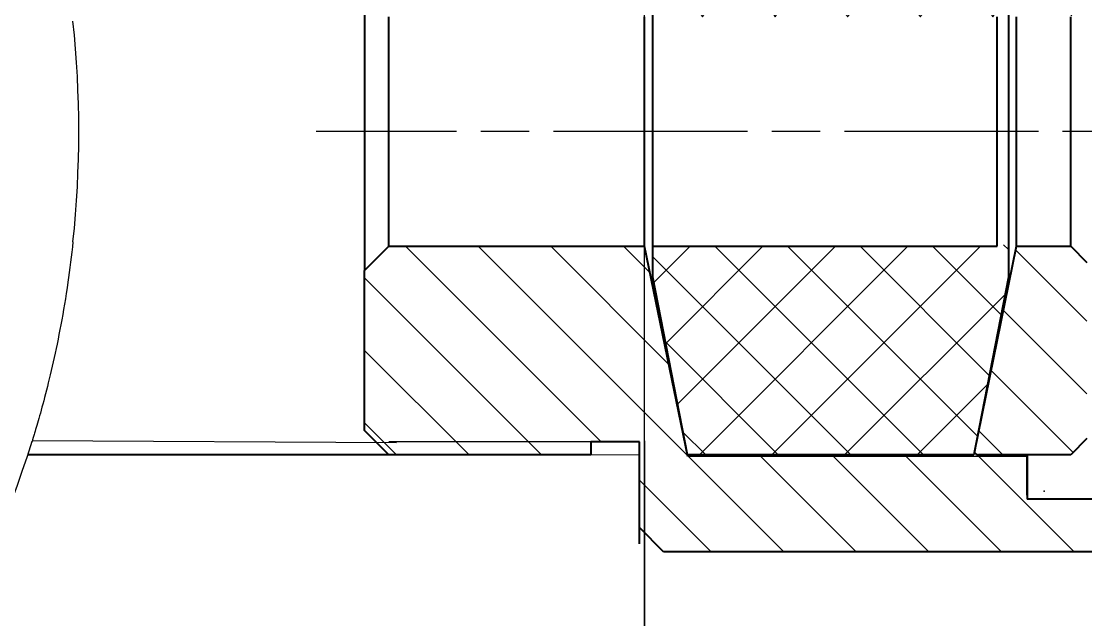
# Model space of a CAD drawing. Header units: millimetres. Extents: x 5231 to 7653, y 7068 to 7959.
# Drawn here: x 7396.8 to 7462.6, y 7594.8 to 7631.8 of the extents above; entities that cross this region are included whole.
import ezdxf

# ---------------------------------------------------------------- set-up
doc = ezdxf.new("R2010")
doc.units = ezdxf.units.MM
doc.linetypes.add('AM_ISO08W050', pattern=[18, 12, -1.5, 3, -1.5])
for name, color, linetype, lineweight in [('0.7', 7, 'Continuous', 40), ('AM_7', 4, 'AM_ISO08W050', 25), ('尺寸线', 3, 'Continuous', 15)]:
    doc.layers.add(name, color=color, linetype=linetype, lineweight=lineweight)
for name, color, linetype in [('030', 7, 'Continuous'), ('075', 3, 'Continuous'), ('076', 2, 'Continuous'), ('081', 3, 'Continuous'), ('082', 4, 'Continuous')]:
    doc.layers.add(name, color=color, linetype=linetype)

msp = doc.modelspace()

# ---------------------------------------------------------------- hatches: boundary and pattern name
at = {"layer": '076'}
h = msp.add_hatch(dxfattribs=at)
h.set_pattern_fill('ANSI37', color=256, angle=90, style=0)
h.set_pattern_definition([(135, (8909.4146, 5523.974), (-2.245064, -2.245064), []), (225, (8909.4146, 5523.974), (2.245064, -2.245064), [])])
h.paths.add_polyline_path([(7435.82, 7617.856), (7435.82, 7615.956), (7437.856, 7605.506), (7437.97, 7604.956), (7455.676, 7604.956), (7457.82, 7615.956), (7457.82, 7617.956), (7457.12, 7617.956), (7457.12, 7617.856)])
h.paths.add_polyline_path([(7457.12, 7632.056), (7457.12, 7631.956), (7457.82, 7631.956), (7457.82, 7634.314), (7455.676, 7644.956), (7437.97, 7644.956), (7437.871, 7644.478), (7435.82, 7633.861), (7435.82, 7632.056)])
h.paths.add_polyline_path([(7443.567, 7640.911, -1), (7443.568, 7641.224, -1)], flags=16)
at = {"layer": '081'}
h = msp.add_hatch(dxfattribs=at)
h.set_pattern_fill('ANSI31', color=256, angle=90, style=0)
h.set_pattern_definition([(135, (8244.6466, 6543.8816), (-2.245064, -2.245064), [])])
h.paths.add_polyline_path([(7462.676, 7616.856), (7461.676, 7617.856), (7458.329, 7617.856), (7455.717, 7605.106, 0.267949), (7455.976, 7604.956), (7461.676, 7604.956), (7462.676, 7605.956)])
h.paths.add_polyline_path([(7455.976, 7644.956, 0.267949), (7455.717, 7644.806), (7458.329, 7632.056), (7461.676, 7632.056), (7462.676, 7633.056), (7462.676, 7643.956), (7461.676, 7644.956)])

# ---------------------------------------------------------------- linework, layer by layer
msp.add_line((7435.311, 7550.916), (7435.311, 7698.997))
at = {"color": 7, "linetype": 'Continuous', "lineweight": 25}
for p, q in [((7419.961, 7605.706), (7397.427, 7605.811)), ((7435.311, 7605.811), (7435.311, 7579.134))]:
    msp.add_line(p, q, dxfattribs=at)
for start, end in [(353.97401, 6.02599), (315.1733, 342.86938)]:
    msp.add_arc((7335.311, 7624.956), 65, start, end, dxfattribs=at)
msp.add_open_spline([(7399.952, 7618.133), (7399.852, 7617.286), (7399.638, 7615.466), (7399.207, 7612.955), (7398.722, 7610.61), (7398.241, 7608.65), (7397.818, 7607.114), (7397.529, 7606.137), (7397.389, 7605.687), (7397.408, 7605.748), (7397.413, 7605.763)], degree=3, knots=[0, 0, 0, 0, 0.118603, 0.25478, 0.390969, 0.531988, 0.672985, 0.813283, 0.953556, 1, 1, 1, 1], dxfattribs=at)
at = {"color": 1}
for p in [(7461.239, 7604.956), (7460.031, 7602.702)]:
    msp.add_point(p, dxfattribs=at)
at = {"layer": '0.7'}
for p, q in [((7457.82, 7634.314), (7457.82, 7615.956)), ((7417.99, 7633.556), (7417.99, 7616.356)), ((7435.82, 7615.956), (7435.82, 7633.861)), ((7419.49, 7617.856), (7419.49, 7632.056)), ((7435.311, 7617.856), (7435.311, 7632.056)), ((7457.12, 7617.856), (7457.12, 7632.056)), ((7458.329, 7617.856), (7458.329, 7632.056)), ((7461.676, 7617.856), (7461.676, 7632.056)), ((7417.99, 7616.356), (7419.49, 7617.856)), ((7419.49, 7617.856), (7435.311, 7617.856)), ((7437.99, 7604.856), (7435.311, 7617.856)), ((7435.82, 7617.856), (7457.12, 7617.856)), ((7455.717, 7605.106), (7458.329, 7617.856)), ((7458.329, 7617.856), (7461.676, 7617.856)), ((7461.676, 7617.856), (7462.676, 7616.856)), ((7417.99, 7606.456), (7417.99, 7616.356)), ((7437.964, 7604.956), (7435.82, 7615.956)), ((7457.82, 7615.956), (7455.676, 7604.956)), ((7419.49, 7604.956), (7417.99, 7606.456)), ((7431.99, 7605.768), (7431.99, 7604.956)), ((7434.99, 7605.768), (7431.99, 7605.768)), ((7434.99, 7599.456), (7434.99, 7605.768)), ((7434.99, 7600.456), (7434.99, 7605.768)), ((7462.676, 7605.956), (7461.676, 7604.956)), ((7431.99, 7604.956), (7397.157, 7604.956)), ((7455.676, 7604.956), (7437.964, 7604.956)), ((7461.676, 7604.956), (7455.976, 7604.956)), ((7458.99, 7604.956), (7458.99, 7602.456)), ((7458.99, 7602.456), (7458.99, 7604.956)), ((7458.99, 7604.956), (7458.99, 7602.213)), ((7462.99, 7602.213), (7458.99, 7602.213)), ((7436.49, 7598.956), (7434.99, 7600.456)), ((7463.99, 7598.956), (7436.49, 7598.956))]:
    msp.add_line(p, q, dxfattribs=at)
msp.add_arc((7455.976, 7605.256), 0.3, 210, 270, dxfattribs=at)
at = {"layer": '030'}
msp.add_line((7433.99, 7605.768), (7431.99, 7605.768), dxfattribs=at)
at = {"layer": '075'}
for p, q in [((7432.619, 7605.768), (7420.531, 7617.856)), ((7437.974, 7604.904), (7425.021, 7617.856)), ((7436.817, 7610.551), (7429.511, 7617.856)), ((7435.651, 7616.207), (7434.001, 7617.856)), ((7428.941, 7604.956), (7417.99, 7615.907)), ((7424.451, 7604.956), (7417.99, 7611.417)), ((7419.961, 7604.956), (7417.99, 7606.927)), ((7431.99, 7605.768), (7419.49, 7605.768)), ((7443.921, 7598.956), (7438.021, 7604.856)), ((7448.411, 7598.956), (7442.511, 7604.856)), ((7452.901, 7598.956), (7447.001, 7604.856)), ((7457.392, 7598.956), (7451.492, 7604.856)), ((7461.882, 7598.956), (7455.982, 7604.856)), ((7439.431, 7598.956), (7434.99, 7603.397))]:
    msp.add_line(p, q, dxfattribs=at)
at = {"layer": '082'}
msp.add_line((7458.99, 7604.856), (7437.99, 7604.856), dxfattribs=at)
at = {"layer": 'AM_7'}
msp.add_line((7495.676, 7624.956), (7414.99, 7624.956), dxfattribs=at)
at = {"layer": '尺寸线'}
msp.add_line((7431.99, 7604.956), (7434.99, 7604.956), dxfattribs=at)

doc.saveas('drawing.dxf')
